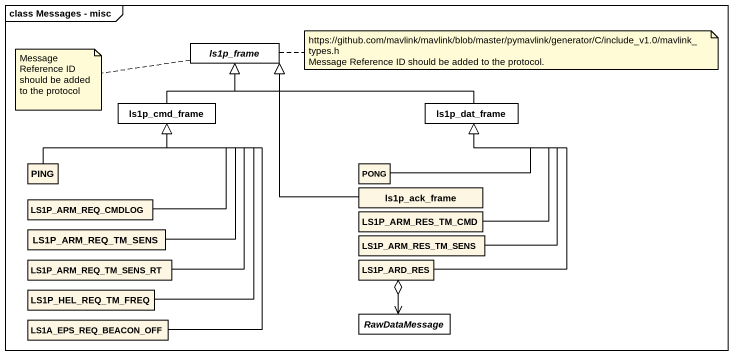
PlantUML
@startuml
mainframe class Messages - misc
hide circle
hide empty members
abstract class ls1p_frame #FFFFFF
class ls1p_cmd_frame #FFFFFF
class ls1p_dat_frame #FFFFFF
class PING
class PONG
class LS1P_ARM_REQ_CMDLOG
class ls1p_ack_frame
class LS1P_ARM_RES_TM_CMD
class LS1P_ARM_REQ_TM_SENS
class LS1P_ARM_REQ_TM_SENS_RT
class LS1P_ARM_RES_TM_SENS
class LS1P_ARD_RES
class LS1P_HEL_REQ_TM_FREQ
class LS1A_EPS_REQ_BEACON_OFF
abstract class RawDataMessage #FFFFFF
ls1p_cmd_frame -up-|> ls1p_frame
ls1p_dat_frame -left-|> ls1p_frame
PING -right-|> ls1p_cmd_frame
PONG -up-|> ls1p_dat_frame
LS1P_ARM_REQ_CMDLOG -up-|> ls1p_cmd_frame
ls1p_ack_frame -up-|> ls1p_frame
LS1P_ARM_RES_TM_CMD -up-|> ls1p_dat_frame
LS1P_ARM_REQ_TM_SENS -up-|> ls1p_cmd_frame
LS1P_ARM_REQ_TM_SENS_RT -up-|> ls1p_cmd_frame
LS1P_ARM_RES_TM_SENS -up-|> ls1p_dat_frame
LS1P_ARD_RES -up-|> ls1p_dat_frame
LS1P_ARD_RES o--> RawDataMessage
LS1P_HEL_REQ_TM_FREQ -up-|> ls1p_cmd_frame
LS1A_EPS_REQ_BEACON_OFF -up-|> ls1p_cmd_frame
note right of ls1p_frame
  https://github.com/mavlink/mavlink/blob/master/pymavlink/generator/C/include_v1.0/mavlink_types.h
  Message Reference ID should be added to the protocol.
end note
note left of ls1p_frame : Message Reference ID should be added to the protocol
@enduml
